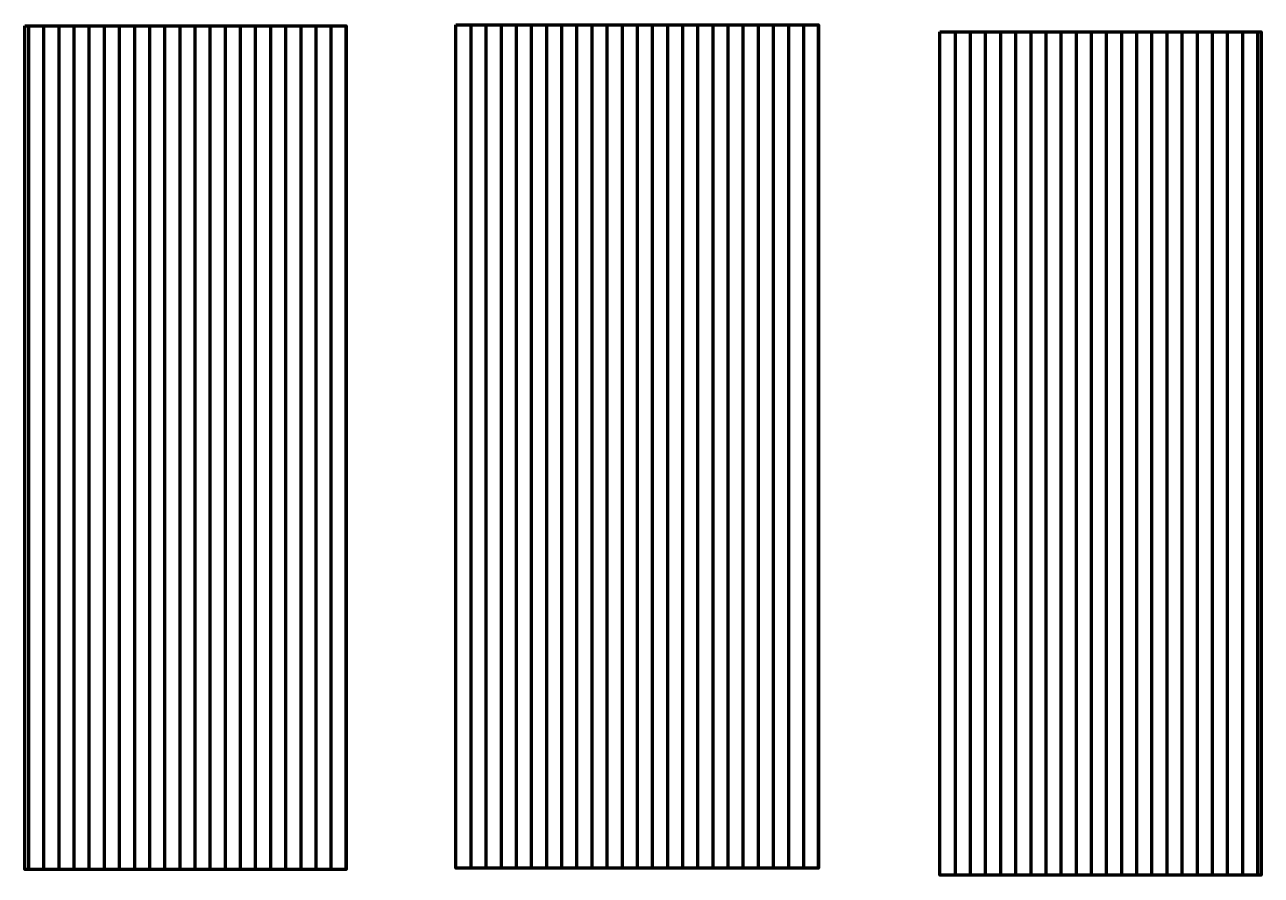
# Model space of a CAD drawing. Extents: x -1434 to 2654, y -359 to 2454.
import ezdxf

# ---------------------------------------------------------------- set-up
doc = ezdxf.new("R2010")
doc.units = 0
doc.layers.add('mainlayer', color=1, linetype='CONTINUOUS', lineweight=100)

msp = doc.modelspace()

# ---------------------------------------------------------------- linework, layer by layer
at = {"layer": 'mainlayer', "color": 0}
for points in [[(-9.4, 2453.8), (1190.6, 2453.8), (1190.6, 2453.8), (1190.6, -336.2), (1190.6, -336.2), (-9.4, -336.2), (-9.4, -336.2), (-9.4, 2453.8)], [(-1434.4, 2450.3), (-371.9, 2450.3), (-371.9, 2450.3), (-371.9, -339.7), (-371.9, -339.7), (-1434.4, -339.7), (-1434.4, -339.7), (-1434.4, 2450.3)], [(1591.9, 2430.8), (2654.4, 2430.8), (2654.4, 2430.8), (2654.4, -359.2), (2654.4, -359.2), (1591.9, -359.2), (1591.9, -359.2), (1591.9, 2430.8)]]:
    msp.add_lwpolyline(points, dxfattribs=at)
at = {"layer": 'mainlayer', "color": 52}
for points in [[(-9.4, -336.2), (-9.4, 2453.8)], [(1190.6, -336.2), (1190.6, 2453.8)], [(-371.9, -339.7), (-371.9, 2450.3)], [(1591.9, -359.2), (1591.9, 2430.8)]]:
    msp.add_lwpolyline(points, dxfattribs=at)
at = {"layer": 'mainlayer', "color": 3}
for points in [[(40.6, 2453.8), (40.6, -336.2)], [(90.6, 2453.8), (90.6, -336.2)], [(140.6, 2453.8), (140.6, -336.2)], [(190.6, 2453.8), (190.6, -336.2)], [(240.6, 2453.8), (240.6, -336.2)], [(290.6, 2453.8), (290.6, -336.2)], [(340.6, 2453.8), (340.6, -336.2)], [(390.6, 2453.8), (390.6, -336.2)], [(440.6, 2453.8), (440.6, -336.2)], [(490.6, 2453.8), (490.6, -336.2)], [(540.6, 2453.8), (540.6, -336.2)], [(590.6, 2453.8), (590.6, -336.2)], [(640.6, 2453.8), (640.6, -336.2)], [(690.6, 2453.8), (690.6, -336.2)], [(740.6, 2453.8), (740.6, -336.2)], [(790.6, 2453.8), (790.6, -336.2)], [(840.6, 2453.8), (840.6, -336.2)], [(890.6, 2453.8), (890.6, -336.2)], [(940.6, 2453.8), (940.6, -336.2)], [(990.6, 2453.8), (990.6, -336.2)], [(1040.6, 2453.8), (1040.6, -336.2)], [(1090.6, 2453.8), (1090.6, -336.2)], [(1140.6, 2453.8), (1140.6, -336.2)], [(-1421.9, 2450.3), (-1421.9, -339.7)], [(-1371.9, 2450.3), (-1371.9, -339.7)], [(-1321.9, 2450.3), (-1321.9, -339.7)], [(-1271.9, 2450.3), (-1271.9, -339.7)], [(-1221.9, 2450.3), (-1221.9, -339.7)], [(-1171.9, 2450.3), (-1171.9, -339.7)], [(-1121.9, 2450.3), (-1121.9, -339.7)], [(-1071.9, 2450.3), (-1071.9, -339.7)], [(-1021.9, 2450.3), (-1021.9, -339.7)], [(-971.9, 2450.3), (-971.9, -339.7)], [(-921.9, 2450.3), (-921.9, -339.7)], [(-871.9, 2450.3), (-871.9, -339.7)], [(-821.9, 2450.3), (-821.9, -339.7)], [(-771.9, 2450.3), (-771.9, -339.7)], [(-721.9, 2450.3), (-721.9, -339.7)], [(-671.9, 2450.3), (-671.9, -339.7)], [(-621.9, 2450.3), (-621.9, -339.7)], [(-571.9, 2450.3), (-571.9, -339.7)], [(-521.9, 2450.3), (-521.9, -339.7)], [(-471.9, 2450.3), (-471.9, -339.7)], [(-421.9, 2450.3), (-421.9, -339.7)], [(1641.9, 2430.8), (1641.9, -359.2)], [(1691.9, 2430.8), (1691.9, -359.2)], [(1741.9, 2430.8), (1741.9, -359.2)], [(1791.9, 2430.8), (1791.9, -359.2)], [(1841.9, 2430.8), (1841.9, -359.2)], [(1891.9, 2430.8), (1891.9, -359.2)], [(1941.9, 2430.8), (1941.9, -359.2)], [(1991.9, 2430.8), (1991.9, -359.2)], [(2041.9, 2430.8), (2041.9, -359.2)], [(2091.9, 2430.8), (2091.9, -359.2)], [(2141.9, 2430.8), (2141.9, -359.2)], [(2191.9, 2430.8), (2191.9, -359.2)], [(2241.9, 2430.8), (2241.9, -359.2)], [(2291.9, 2430.8), (2291.9, -359.2)], [(2341.9, 2430.8), (2341.9, -359.2)], [(2391.9, 2430.8), (2391.9, -359.2)], [(2441.9, 2430.8), (2441.9, -359.2)], [(2491.9, 2430.8), (2491.9, -359.2)], [(2541.9, 2430.8), (2541.9, -359.2)], [(2591.9, 2430.8), (2591.9, -359.2)], [(2641.9, 2430.8), (2641.9, -359.2)]]:
    msp.add_lwpolyline(points, dxfattribs=at)

doc.saveas('drawing.dxf')
